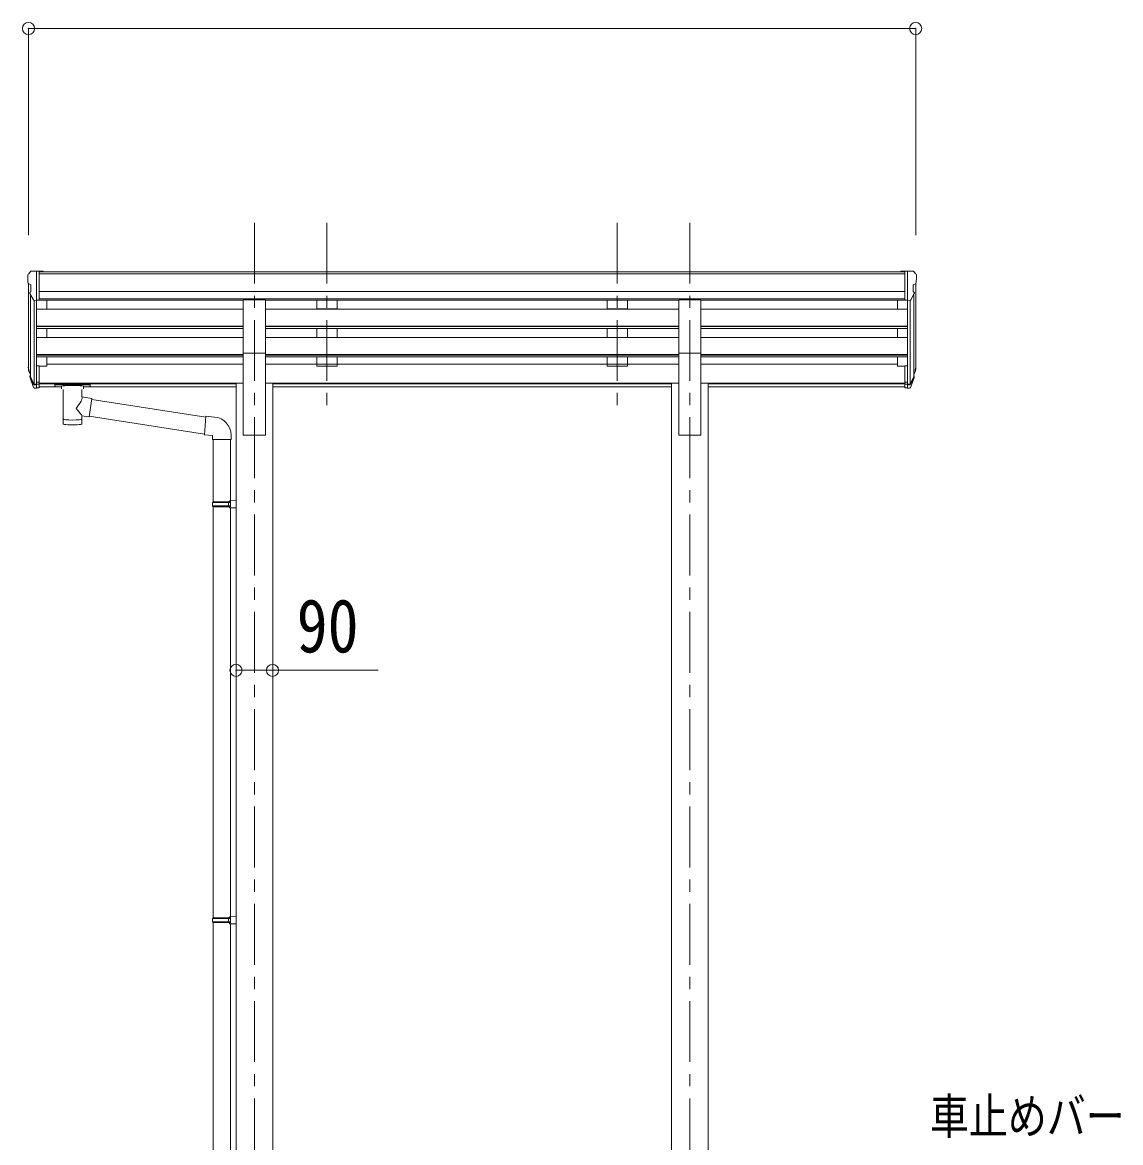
# Model space of a CAD drawing. Units: millimetres at full size, sheet at 1:30. Extents: x -8432 to 8432, y -5820 to 5820.
# Drawn here: x 2132 to 4840, y -2429 to 334 of the extents above; entities that cross this region are included whole.
import ezdxf
from ezdxf.enums import TextEntityAlignment as Align

# ---------------------------------------------------------------- set-up
doc = ezdxf.new("R2010")
doc.units = ezdxf.units.MM
doc.header["$LTSCALE"] = 30
doc.header["$PDMODE"] = 32
doc.header["$PDSIZE"] = 30
doc.linetypes.add('CHAIN1', pattern=[8, 5, -1, 1, -1])
for name, color, linetype, lineweight in [('0-1_本体', 5, 'CHAIN1', 9), ('0-3_ELV2', 4, 'Continuous', 9), ('0-6_OTH_LINE', 6, 'Continuous', 9), ('0-7_SHAPE', 7, 'Continuous', 9), ('0-9_OUTLINE', 7, 'Continuous', 9)]:
    doc.layers.add(name, color=color, linetype=linetype, lineweight=lineweight)
doc.styles.add('ＭＳ ゴシック', font='')
doc.styles.get('ＭＳ ゴシック').set_extended_font_data('MS Gothic')

msp = doc.modelspace()

# ---------------------------------------------------------------- linework, layer by layer
at = {"layer": '0-1_本体'}
for p, q in [((2703.61, -159.71), (2703.61, -3834.12)), ((2882.61, -159.71), (2882.61, -637.23)), ((3598.61, -159.71), (3598.61, -637.23)), ((3777.61, -159.71), (3777.61, -3834.12))]:
    msp.add_line(p, q, dxfattribs=at)
at = {"layer": '0-3_ELV2'}
for p, q in [((2144.61, -288.49), (2144.61, -289.12)), ((2151.52, -279.68), (2147.45, -285.49)), ((2154.61, -279.12), (2152.28, -279.26)), ((2154.61, -279.12), (2173.11, -279.12)), ((2166.61, -279.12), (2166.61, -512.84)), ((2173.11, -279.12), (2183.11, -279.2)), ((2173.11, -351.1), (2173.11, -279.12)), ((4308.11, -280.72), (2173.11, -280.72)), ((4308.11, -285.94), (2173.11, -285.94)), ((2183.11, -280.72), (2183.11, -279.2)), ((4308.11, -279.12), (4298.11, -279.2)), ((4298.11, -280.72), (4298.11, -279.2)), ((4308.11, -351.1), (4308.11, -279.12)), ((4326.61, -279.12), (4308.11, -279.12)), ((4314.61, -279.12), (4314.61, -512.84)), ((4326.61, -279.12), (4328.94, -279.26)), ((4329.7, -279.68), (4333.76, -285.49)), ((4336.61, -288.49), (4336.61, -289.12)), ((2146.61, -309.69), (2146.61, -512.48)), ((2147.14, -310.3), (2152.46, -313.37)), ((2152.61, -313.63), (2152.61, -329.91)), ((4308.11, -329.47), (2173.11, -329.47)), ((4328.61, -313.63), (4328.61, -329.91)), ((4334.07, -310.3), (4328.76, -313.37)), ((4334.61, -309.69), (4334.61, -512.48)), ((2158.98, -350.29), (2149.98, -334.69)), ((2151.58, -337.46), (2151.58, -539.18)), ((2160.61, -351.63), (2160.6, -557.62)), ((2166.61, -352.1), (2161.4, -351.78)), ((2173.11, -351.1), (2166.61, -351.1)), ((4308.11, -347.32), (2173.11, -347.32)), ((2676.11, -350.57), (2173.11, -350.57)), ((2191.61, -350.57), (2191.61, -372.63)), ((2676.11, -481.54), (2676.11, -349.75)), ((2676.11, -349.75), (2731.11, -349.75)), ((2731.11, -481.54), (2731.11, -349.75)), ((3750.11, -350.57), (2731.11, -350.57)), ((2857.61, -350.67), (2857.61, -372.53)), ((2907.61, -350.67), (2907.61, -372.53)), ((3573.61, -350.67), (3573.61, -372.53)), ((3623.61, -350.67), (3623.61, -372.53)), ((3750.11, -481.54), (3750.11, -349.75)), ((3750.11, -349.75), (3805.11, -349.75)), ((3805.11, -481.54), (3805.11, -349.75)), ((4308.11, -350.57), (3805.11, -350.57)), ((4289.61, -350.57), (4289.61, -372.63)), ((4308.11, -351.1), (4314.61, -351.1)), ((4314.61, -352.1), (4319.82, -351.78)), ((4320.61, -351.63), (4320.62, -557.62)), ((4322.23, -350.29), (4331.23, -334.69)), ((4329.64, -337.46), (4329.64, -539.18)), ((2166.61, -372.63), (2676.11, -372.63)), ((3750.11, -372.63), (2731.11, -372.63)), ((2907.61, -372.53), (2857.61, -372.53)), ((3623.61, -372.53), (3573.61, -372.53)), ((4314.61, -372.63), (3805.11, -372.63)), ((2166.61, -414.51), (2676.11, -414.51)), ((2166.61, -416.01), (2676.11, -416.01)), ((2166.61, -420.32), (2676.11, -420.32)), ((2191.61, -420.32), (2191.61, -442.74)), ((3750.11, -414.51), (2731.11, -414.51)), ((3750.11, -416.01), (2731.11, -416.01)), ((3750.11, -420.32), (2731.11, -420.32)), ((2857.61, -420.32), (2857.61, -442.64)), ((2907.61, -442.64), (2907.61, -420.32)), ((3573.61, -420.32), (3573.61, -442.64)), ((3623.61, -442.64), (3623.61, -420.32)), ((4314.61, -414.51), (3805.11, -414.51)), ((4314.61, -416.01), (3805.11, -416.01)), ((4314.61, -420.32), (3805.11, -420.32)), ((4289.61, -420.32), (4289.61, -442.74)), ((2166.61, -442.74), (2676.11, -442.74)), ((3750.11, -442.74), (2731.11, -442.74)), ((2907.61, -442.64), (2857.61, -442.64)), ((3623.61, -442.64), (3573.61, -442.64)), ((4314.61, -442.74), (3805.11, -442.74)), ((2166.61, -484.61), (2676.11, -484.61)), ((2166.61, -486.11), (2676.11, -486.11)), ((2166.61, -490.43), (2676.11, -490.43)), ((2191.61, -490.43), (2191.61, -513.47)), ((2676.11, -481.54), (2676.11, -684.12)), ((2676.11, -481.54), (2731.11, -481.54)), ((2731.11, -481.54), (2731.11, -684.12)), ((3750.11, -484.61), (2731.11, -484.61)), ((3750.11, -486.11), (2731.11, -486.11)), ((3750.11, -490.43), (2731.11, -490.43)), ((2857.61, -490.43), (2857.61, -513.47)), ((2907.61, -490.43), (2907.61, -513.47)), ((3573.61, -490.43), (3573.61, -513.47)), ((3623.61, -490.43), (3623.61, -513.47)), ((3750.11, -481.54), (3750.11, -684.12)), ((3750.11, -481.54), (3805.11, -481.54)), ((3805.11, -481.54), (3805.11, -684.12)), ((4314.61, -484.61), (3805.11, -484.61)), ((4314.61, -486.11), (3805.11, -486.11)), ((4314.61, -490.43), (3805.11, -490.43)), ((4289.61, -490.43), (4289.61, -513.47)), ((2166.61, -512.84), (2166.61, -567.61)), ((2173.11, -512.84), (2166.61, -512.84)), ((2173.11, -512.84), (2173.11, -566.87)), ((2191.61, -513.47), (2173.11, -513.47)), ((2191.61, -508.53), (2676.11, -508.53)), ((3750.11, -508.53), (2731.11, -508.53)), ((2907.61, -513.47), (2857.61, -513.47)), ((3623.61, -513.47), (3573.61, -513.47)), ((4289.61, -508.53), (3805.11, -508.53)), ((4289.61, -513.47), (4308.11, -513.47)), ((4308.11, -512.84), (4308.11, -566.87)), ((4308.11, -512.84), (4314.61, -512.84)), ((4314.61, -512.84), (4314.61, -567.61)), ((2147.7, -527.03), (2151.58, -534.98)), ((2148.31, -525.65), (2151.58, -532.72)), ((2150.02, -538.3), (2150.36, -542.71)), ((2150.36, -542.71), (2159.16, -566.26)), ((2150.97, -542.14), (2159.16, -558.32)), ((2160.17, -557.19), (2152.42, -541.79)), ((4321.04, -557.19), (4328.8, -541.79)), ((4330.24, -542.14), (4322.05, -558.32)), ((4330.86, -542.71), (4322.05, -566.26)), ((4332.91, -525.65), (4329.64, -532.72)), ((4333.51, -527.03), (4329.64, -534.98)), ((4331.2, -538.3), (4330.86, -542.71)), ((2166.61, -557.87), (2161.47, -557.87)), ((2166.61, -559.68), (2161.76, -559.68)), ((2166.61, -567.61), (2161.76, -567.61)), ((2173.11, -552.97), (2166.61, -552.97)), ((2173.11, -557.85), (2166.61, -557.85)), ((2173.11, -566.87), (2166.61, -566.87)), ((2173.11, -555.54), (2658.41, -555.54)), ((2173.11, -556.94), (2658.41, -556.94)), ((2228.11, -564.63), (2173.11, -564.63)), ((2658.41, -564.63), (2282.11, -564.63)), ((2658.41, -555.12), (2676.11, -555.12)), ((2658.41, -555.12), (2658.41, -2959.12)), ((2748.81, -555.12), (2731.11, -555.12)), ((2748.81, -555.12), (2748.81, -2959.12)), ((3732.41, -555.54), (2748.81, -555.54)), ((3732.41, -556.94), (2748.81, -556.94)), ((3732.41, -564.63), (2748.81, -564.63)), ((3732.41, -555.12), (3750.11, -555.12)), ((3732.41, -555.12), (3732.41, -2959.12)), ((3822.81, -555.12), (3805.11, -555.12)), ((3822.81, -555.12), (3822.81, -2959.12)), ((4308.11, -555.54), (3822.81, -555.54)), ((4308.11, -556.94), (3822.81, -556.94)), ((4308.11, -564.63), (3822.81, -564.63)), ((4308.11, -552.97), (4314.61, -552.97)), ((4308.11, -557.85), (4314.61, -557.85)), ((4308.11, -566.87), (4314.61, -566.87)), ((4314.61, -557.87), (4319.74, -557.87)), ((4314.61, -559.68), (4319.45, -559.68)), ((4314.61, -567.61), (4319.45, -567.61)), ((2676.11, -684.12), (2731.11, -684.12)), ((3750.11, -684.12), (3805.11, -684.12))]:
    msp.add_line(p, q, dxfattribs=at)
for centre, radius, start, end in [((2147.61, -288.49), 3, 93, 180), ((2346.61, -289.12), 202, 180, 184.94904), ((2152.34, -280.26), 1, 93.5, 145), ((4328.88, -280.26), 1, 35, 86.5), ((4333.61, -288.49), 3, 0, 87), ((4134.61, -289.12), 202, 355.05096, 0), ((2151.51, -305.93), 6.18, 185.7035, 224.99897), ((2152.58, -333.19), 3, 94.7167, 210), ((2152.31, -329.91), 0.3, 274.7167, 0), ((2152.31, -313.63), 0.3, 0, 60), ((4328.91, -313.63), 0.3, 120, 180), ((4328.91, -329.91), 0.3, 180, 265.2833), ((4328.64, -333.19), 3, 330, 85.2833), ((4329.7, -305.93), 6.18, 315.00103, 354.2965), ((2161.58, -348.79), 3, 210, 266.5), ((4319.63, -348.79), 3, 273.5, 330), ((2175.79, -517.91), 29.53, 186.50806, 197.98144), ((2177.19, -516.15), 30.41, 187.1552, 198.19734), ((4304.02, -516.15), 30.41, 341.80266, 352.8448), ((4305.43, -517.91), 29.53, 342.01856, 353.49194)]:
    msp.add_arc(centre, radius, start, end, dxfattribs=at)
for centre, major_axis, ratio, start_param, end_param in [((2235.26, -518.34), (-89.06, 1.43), 0.57596, 6.1962358, 6.3678173), ((2234.47, -511.67), (87.93, 4.42), 0.541684, 3.0659337, 3.2228513), ((4246.75, -511.67), (-87.93, 4.42), 0.541684, 3.060334, 3.2172517), ((4245.96, -518.34), (89.06, 1.43), 0.57596, 6.1985533, 6.3701348), ((2151.32, -538.3), (1.3, 0), 0.90356, 1.3700892, 3.347195), ((2237.24, -522.11), (-89.07, 0), 0.90356, 0.2056023, 0.2515348), ((2236.53, -518.25), (-88.05, 0), 0.90356, 0.2662965, 0.3003836), ((4244.69, -518.25), (88.05, 0), 0.90356, 5.9828017, 6.0168888), ((4329.9, -538.3), (-1.3, 0), 0.90356, 2.9359903, 4.9130961), ((4243.98, -522.11), (89.07, 0), 0.90356, 6.0316505, 6.077583), ((2161.76, -556.97), (-3, 0), 0.90356, 0.5235988, 1.5707963), ((2161.76, -564.9), (3, 0), 0.90356, 3.6651914, 4.712389), ((2161.47, -556.52), (-1.5, 0), 0.90356, 0.5235988, 1.5707963), ((4319.45, -556.97), (3, 0), 0.90356, 4.712389, 5.7595865), ((4319.45, -564.9), (-3, 0), 0.90356, 1.5707963, 2.6179939), ((4319.74, -556.52), (1.5, 0), 0.90356, 4.712389, 5.7595865)]:
    msp.add_ellipse(centre, major_axis=major_axis, ratio=ratio, start_param=start_param, end_param=end_param, dxfattribs=at)
at = {"layer": '0-6_OTH_LINE'}
for p, q in [((2146.61, 319.28), (2146.61, -190.29)), ((2146.61, 319.28), (4334.61, 319.28)), ((4334.61, 319.28), (4334.61, -190.29)), ((2658.41, -1263.67), (2748.41, -1263.67)), ((2748.41, -1263.67), (3008.91, -1263.67))]:
    msp.add_line(p, q, dxfattribs=at)
for p in [(2146.61, 319.28), (4334.61, 319.28), (2658.41, -1263.67), (2748.41, -1263.67)]:
    msp.add_point(p, dxfattribs=at)
at = {"layer": '0-9_OUTLINE'}
for p, q in [((2211.61, -557.72), (2211.61, -563.47)), ((2213.61, -557.05), (2296.61, -557.05)), ((2213.61, -559.23), (2296.61, -559.23)), ((2213.61, -564.14), (2228.11, -564.14)), ((2228.11, -569.78), (2228.11, -563.24)), ((2232.21, -570.7), (2232.19, -656.14)), ((2278.01, -589.45), (2278.01, -570.7)), ((2282.11, -569.78), (2282.11, -563.24)), ((2282.11, -564.14), (2296.61, -564.14)), ((2298.61, -557.72), (2298.61, -563.47)), ((2303.23, -593.35), (2278, -589.44)), ((2303.23, -593.35), (2296.2, -638.61)), ((2584.22, -639.01), (2302.91, -595.37)), ((2278.02, -656.14), (2278, -635.48)), ((2278, -635.79), (2296.2, -638.61)), ((2580.55, -680.94), (2296.47, -636.87)), ((2605.22, -638.97), (2584.38, -637.15)), ((2646.3, -694.71), (2646.3, -683.8)), ((2600.3, -694.71), (2646.3, -694.71)), ((2602.41, -694.71), (2602.41, -848.18)), ((2644.41, -694.71), (2644.41, -845.62)), ((2600.41, -850.18), (2601.41, -848.18)), ((2600.41, -850.18), (2644.41, -850.18)), ((2600.41, -850.18), (2600.41, -858.18)), ((2601.41, -848.18), (2644.41, -848.18)), ((2639.93, -850.18), (2639.5, -848.18)), ((2642.41, -845.68), (2658.41, -845.21)), ((2642.41, -847.68), (2642.41, -845.68)), ((2642.41, -847.68), (2644.41, -847.68)), ((2658.41, -845.21), (2658.41, -863.15)), ((2600.41, -858.18), (2644.41, -858.18)), ((2600.41, -858.18), (2601.41, -860.18)), ((2601.41, -860.18), (2644.41, -860.18)), ((2602.41, -860.18), (2602.41, -1874.06)), ((2642.41, -862.68), (2642.41, -860.68)), ((2642.41, -862.68), (2658.41, -863.15)), ((2644.41, -862.74), (2644.41, -1871.5)), ((2600.41, -1876.06), (2601.41, -1874.06)), ((2600.41, -1876.06), (2644.41, -1876.06)), ((2600.41, -1876.06), (2600.41, -1884.06)), ((2601.41, -1874.06), (2644.41, -1874.06)), ((2639.93, -1876.06), (2639.5, -1874.06)), ((2642.41, -1871.56), (2658.41, -1871.09)), ((2642.41, -1873.56), (2642.41, -1871.56)), ((2642.41, -1873.56), (2644.41, -1873.56)), ((2658.41, -1871.09), (2658.41, -1889.03)), ((2600.41, -1884.06), (2644.41, -1884.06)), ((2600.41, -1884.06), (2601.41, -1886.06)), ((2601.41, -1886.06), (2644.41, -1886.06)), ((2602.41, -1886.06), (2602.41, -2944.56)), ((2642.41, -1888.56), (2642.41, -1886.56)), ((2642.41, -1888.56), (2658.41, -1889.03)), ((2644.41, -1888.62), (2644.41, -2942))]:
    msp.add_line(p, q, dxfattribs=at)
for points in [[(2211.61, -557.72), (2211.65, -557.52), (2211.73, -557.38), (2211.83, -557.29), (2211.93, -557.23), (2212.05, -557.18), (2212.34, -557.12), (2212.83, -557.08), (2213.37, -557.05), (2213.61, -557.05)], [(2211.61, -563.47), (2211.65, -563.67), (2211.73, -563.81), (2211.83, -563.9), (2211.93, -563.96), (2212.05, -564.01), (2212.34, -564.07), (2212.83, -564.12), (2213.37, -564.14), (2213.61, -564.14)], [(2296.61, -557.05), (2296.96, -557.06), (2297.49, -557.08), (2297.94, -557.13), (2298.24, -557.21), (2298.41, -557.31), (2298.53, -557.45), (2298.6, -557.63), (2298.61, -557.72)], [(2296.61, -564.14), (2296.96, -564.13), (2297.49, -564.11), (2297.94, -564.06), (2298.24, -563.98), (2298.41, -563.88), (2298.53, -563.74), (2298.6, -563.56), (2298.61, -563.47)], [(2584.38, -637.15), (2580.37, -682.97), (2600.3, -684.71), (2600.3, -694.71)], [(2639.93, -850.18), (2639.93, -858.18), (2639.5, -860.18)], [(2642.41, -860.68), (2644.41, -860.68), (2644.41, -847.68)], [(2639.93, -1876.06), (2639.93, -1884.06), (2639.5, -1886.06)], [(2642.41, -1886.56), (2644.41, -1886.56), (2644.41, -1873.56)]]:
    msp.add_lwpolyline(points, dxfattribs=at)
msp.add_arc((2601.3, -683.8), 45, 0, 85, dxfattribs=at)
for centre, major_axis, ratio, start_param, end_param in [((2213.61, -559.45), (2, 0), 0.109601, 1.5707963, 3.1415927), ((2255.11, -563.24), (27, 0), 0.070066, 6.2831853, 9.424778), ((2266.11, -567.22), (16, 0), 0.361356, 6.2636979, 6.2831853), ((2296.61, -559.45), (2, 0), 0.109601, 0, 1.5707963), ((2255.1, -615.99), (-22.81, -26.62), 0.234429, 1.6855472, 3.1268519), ((2257.66, -613.34), (20.32, -22.25), 0.045535, 0.0389954, 1.3075346), ((2255.11, -656.14), (22.92, 0), 0.101955, 3.1415499, 6.2833984), ((2255.11, -643.7), (22.91, 0), 0.122865, 3.1415927, 6.2831853)]:
    msp.add_ellipse(centre, major_axis=major_axis, ratio=ratio, start_param=start_param, end_param=end_param, dxfattribs=at)

# ---------------------------------------------------------------- texts
at = {"layer": '0-6_OTH_LINE', "color": 7, "style": 'ＭＳ ゴシック', "width": 0.85}
msp.add_text('90', height=132, dxfattribs=at).set_placement((2808.01, -1259.22), align=Align.BOTTOM_LEFT)
at = {"layer": '0-7_SHAPE', "style": 'ＭＳ ゴシック', "width": 0.8}
msp.add_text('車止めバー', height=87.98, dxfattribs=at).set_placement((4369.81, -2433.72), align=Align.BOTTOM_LEFT)

doc.saveas('drawing.dxf')
